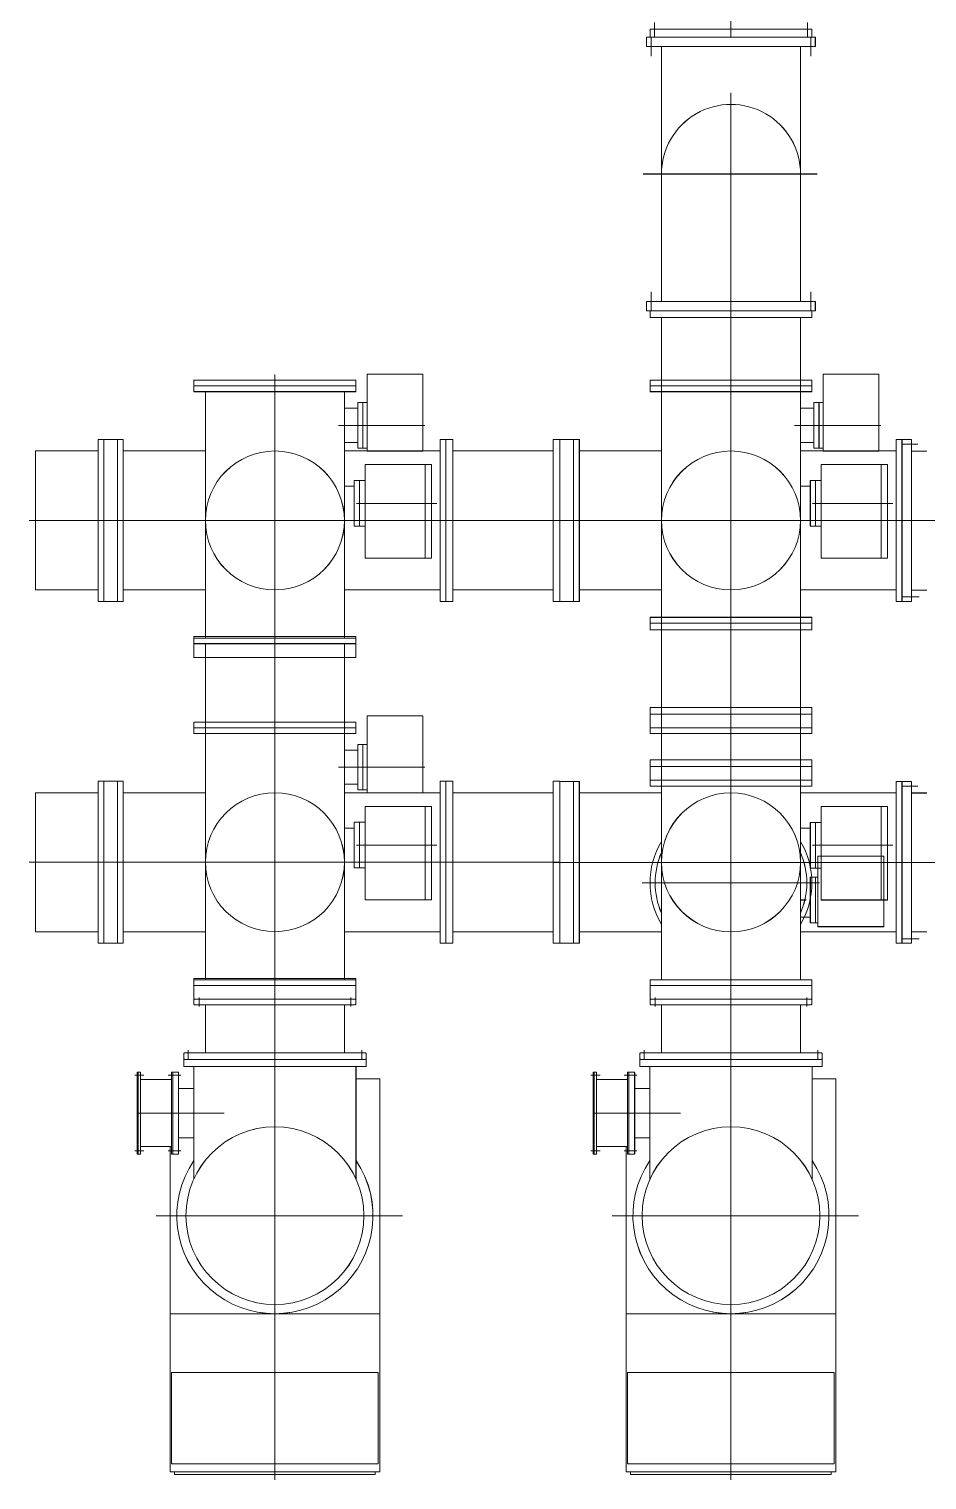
# Model space of a CAD drawing. Header units: millimetres. Extents: x 89978 to 501025, y -351975 to 835730.
# Drawn here: x 137077 to 141015, y -222785 to -216420 of the extents above; entities that cross this region are included whole.
import ezdxf

# ---------------------------------------------------------------- set-up
doc = ezdxf.new("R2010")
doc.units = ezdxf.units.MM
doc.header["$LTSCALE"] = 150
doc.layers.add('------00 Switch Gear_GIS', color=3, linetype='Continuous')

# ---------------------------------------------------------------- blocks, each defined once
blk = doc.blocks.new('X-1F-PLAN$0$GIS(2)')
at = {"layer": '------00 Switch Gear_GIS', "linetype": 'Continuous', "lineweight": 13}
for p, q in [((3078.3, 6813.6), (3078.3, 9213.6)), ((2743.5, 6813.6), (2743.5, 6878.1)), ((3413.5, 6813.6), (3413.5, 6878.1)), ((2708.3, 6813.6), (3448.3, 6813.6)), ((2708.3, 6813.6), (2708.3, 6772.6)), ((2723.3, 6813.6), (2723.3, 6849.6)), ((3433.3, 6849.6), (2723.3, 6849.6)), ((3433.3, 6813.6), (2723.3, 6813.6)), ((2727.9, 6813.6), (2727.9, 6730.5)), ((3427.9, 6813.6), (3427.9, 6730.5)), ((3433.3, 6813.6), (3433.3, 6849.6)), ((3448.3, 6813.6), (3448.3, 6772.6)), ((2708.3, 6772.6), (3448.3, 6772.6)), ((2773.3, 6772.6), (2773.3, 5654.6)), ((3383.3, 6772.6), (3383.3, 5654.6)), ((3078.3, 484.1), (3078.3, 6569.3)), ((3456, 6213.6), (2693.2, 6213.6)), ((2727.9, 5613.6), (2727.9, 5696.7)), ((3427.9, 5613.6), (3427.9, 5696.7)), ((2708.3, 5613.6), (2708.3, 5654.6)), ((2708.3, 5654.6), (3448.3, 5654.6)), ((2708.3, 5613.6), (3448.3, 5613.6)), ((2723.3, 5613.6), (2723.3, 5583.6)), ((3433.3, 5613.6), (3433.3, 5583.6)), ((3448.3, 5613.6), (3448.3, 5654.6)), ((2723.3, 5583.6), (3433.3, 5583.6)), ((2773.3, 5583.6), (2773.3, 3643.6)), ((3383.3, 5583.6), (3383.3, 3643.6)), ((723.3, 5308.6), (723.3, 5258.6)), ((723.3, 5308.6), (1433.3, 5308.6)), ((723.3, 5283.6), (1433.3, 5283.6)), ((1078.3, 5333.6), (1078.3, 4092.8)), ((1433.3, 5308.6), (1433.3, 5258.6)), ((1482.3, 5335.6), (1727.3, 5335.6)), ((1482.3, 4998.2), (1482.3, 5335.6)), ((1727.3, 4998.2), (1727.3, 5335.6)), ((2723.3, 5308.6), (2723.3, 5258.6)), ((2723.3, 5308.6), (3433.3, 5308.6)), ((2723.3, 5283.6), (3433.3, 5283.6)), ((3433.3, 5308.6), (3433.3, 5258.6)), ((3482.3, 5335.6), (3727.3, 5335.6)), ((3482.3, 4998.2), (3482.3, 5335.6)), ((3727.3, 4998.2), (3727.3, 5335.6)), ((723.3, 5258.6), (1433.3, 5258.6)), ((773.5, 4177.8), (773.5, 5258.6)), ((1383.1, 4177.8), (1383.1, 5258.6)), ((2723.3, 5258.6), (3433.3, 5258.6)), ((2773.5, 4268.6), (2773.5, 5258.6)), ((3383.1, 4268.6), (3383.1, 5258.6)), ((1383.1, 5185.6), (1441.3, 5185.6)), ((1441.3, 5010.6), (1441.3, 5210.6)), ((1441.3, 5210.6), (1482.3, 5210.6)), ((1464.3, 5010.6), (1464.3, 5210.6)), ((3383.1, 5185.6), (3441.3, 5185.6)), ((3441.3, 5010.6), (3441.3, 5210.6)), ((3441.3, 5210.6), (3482.3, 5210.6)), ((3464.3, 5010.6), (3464.3, 5210.6)), ((1357.6, 5110.6), (1735.4, 5110.6)), ((3357.6, 5110.6), (3735.4, 5110.6)), ((303.3, 5048.6), (413.3, 5048.6)), ((303.3, 4338.6), (303.3, 5048.6)), ((328.3, 4338.6), (328.3, 5048.6)), ((388.3, 4338.6), (388.3, 5048.6)), ((413.3, 4338.6), (413.3, 5048.6)), ((1383.1, 5035.6), (1441.3, 5035.6)), ((1803.3, 4338.6), (1803.3, 5048.6)), ((1858.3, 5048.6), (1803.3, 5048.6)), ((1828.3, 5048.6), (1828.3, 4338.6)), ((1858.3, 5048.6), (1858.3, 4338.6)), ((2298.3, 5048.6), (2298.3, 4338.6)), ((2298.3, 5048.6), (2413.3, 5048.6)), ((2328.3, 5048.6), (2328.3, 4338.6)), ((2388.3, 4338.6), (2388.3, 5048.6)), ((2413.3, 4338.6), (2413.3, 5048.6)), ((3383.1, 5035.6), (3441.3, 5035.6)), ((3803.3, 4338.6), (3803.3, 5048.6)), ((3869.3, 5048.6), (3803.3, 5048.6)), ((3828.3, 4338.6), (3828.3, 5048.6)), ((3869.3, 4338.6), (3869.3, 5048.6)), ((28.3, 4388.8), (28.3, 4998.4)), ((28.3, 4998.4), (303.3, 4998.4)), ((413.3, 4998.4), (773.5, 4998.4)), ((1803.3, 4998.4), (1383.1, 4998.4)), ((1441.3, 5010.6), (1482.3, 5010.6)), ((1482.3, 4998.2), (1727.3, 4998.2)), ((1858.3, 4998.6), (2298.3, 4998.6)), ((2413.3, 4998.4), (2773.5, 4998.4)), ((3803.3, 4998.4), (3383.1, 4998.4)), ((3441.3, 5010.6), (3482.3, 5010.6)), ((3482.3, 4998.2), (3727.3, 4998.2)), ((3897.8, 5028.2), (3828.3, 5028.2)), ((3937.3, 4998), (3869.3, 4998)), ((1764.6, 4938.6), (1474.3, 4938.6)), ((1474.3, 4528.6), (1474.3, 4938.6)), ((1737.3, 4528.6), (1737.3, 4938.6)), ((1764.6, 4528.6), (1764.6, 4938.6)), ((3764.6, 4938.6), (3474.3, 4938.6)), ((3474.3, 4528.6), (3474.3, 4938.6)), ((3737.3, 4528.6), (3737.3, 4938.6)), ((3764.6, 4528.6), (3764.6, 4938.6)), ((1383.1, 4843.6), (1426.3, 4843.6)), ((1426.3, 4868.6), (1474.3, 4868.6)), ((1426.3, 4868.6), (1426.3, 4668.6)), ((1449.3, 4668.6), (1449.3, 4868.6)), ((3383.1, 4843.6), (3426.3, 4843.6)), ((3426.3, 4868.6), (3474.3, 4868.6)), ((3426.3, 4868.6), (3426.3, 4668.6)), ((3449.3, 4668.6), (3449.3, 4868.6)), ((1788.8, 4768.6), (1436.3, 4768.6)), ((3788.8, 4768.6), (3436.3, 4768.6)), ((15128.3, 4693.6), (0, 4693.6)), ((1383.1, 4693.6), (1426.3, 4693.6)), ((1426.3, 4668.6), (1474.3, 4668.6)), ((3383.1, 4693.6), (3426.3, 4693.6)), ((3426.3, 4668.6), (3474.3, 4668.6)), ((1764.6, 4528.6), (1474.3, 4528.6)), ((3764.6, 4528.6), (3474.3, 4528.6)), ((28.3, 4388.8), (303.3, 4388.8)), ((303.3, 4338.6), (413.3, 4338.6)), ((413.3, 4388.8), (773.5, 4388.8)), ((1803.3, 4388.8), (1383.1, 4388.8)), ((1858.3, 4338.6), (1803.3, 4338.6)), ((1858.3, 4388.6), (2298.3, 4388.6)), ((2298.3, 4338.6), (2413.3, 4338.6)), ((2413.3, 4388.8), (2773.5, 4388.8)), ((3803.3, 4388.8), (3383.1, 4388.8)), ((3869.3, 4338.6), (3803.3, 4338.6)), ((3903.9, 4358.2), (3828.3, 4358.2)), ((3869.3, 4388.4), (3937.3, 4388.4)), ((2723.3, 4268.6), (3433.3, 4268.6)), ((2723.3, 4213.6), (2723.3, 4268.6)), ((3433.3, 4213.6), (3433.3, 4268.6)), ((2723.3, 4243.6), (3433.3, 4243.6)), ((2723.3, 4213.6), (3433.3, 4213.6)), ((723.3, 4184.3), (1433.3, 4184.3)), ((723.3, 4184.3), (723.3, 4154.3)), ((723.3, 4177.8), (1433.3, 4177.8)), ((723.3, 4177.8), (723.3, 4152.8)), ((723.3, 4154.3), (1433.3, 4154.3)), ((723.3, 4152.8), (1433.3, 4152.8)), ((723.3, 4093.8), (723.3, 4151.8)), ((773.3, 4154.3), (773.3, 2683.6)), ((1078.3, 2653.6), (1078.3, 4184.3)), ((1383.3, 4154.3), (1383.3, 2683.6)), ((1433.3, 4184.3), (1433.3, 4154.3)), ((1433.3, 4177.8), (1433.3, 4152.8)), ((1433.3, 4093.8), (1433.3, 4151.8)), ((724.3, 4092.8), (1432.3, 4092.8)), ((1078.3, 484.1), (1078.3, 3834.3)), ((1482.3, 3836.4), (1727.3, 3836.4)), ((1482.3, 3499), (1482.3, 3836.4)), ((1727.3, 3499), (1727.3, 3836.4)), ((2723.3, 3873.6), (2723.3, 3758.6)), ((2723.3, 3873.6), (3433.3, 3873.6)), ((2723.3, 3843.6), (3433.3, 3843.6)), ((3433.3, 3873.6), (3433.3, 3758.6)), ((723.3, 3809.3), (723.3, 3759.3)), ((723.3, 3809.3), (1433.3, 3809.3)), ((723.3, 3784.3), (1433.3, 3784.3)), ((723.3, 3759.3), (1433.3, 3759.3)), ((773.5, 2678.6), (773.5, 3759.3)), ((1383.1, 2678.6), (1383.1, 3759.3)), ((1433.3, 3809.3), (1433.3, 3759.3)), ((2723.3, 3783.6), (3433.3, 3783.6)), ((2723.3, 3758.6), (3433.3, 3758.6)), ((2773.5, 2678.6), (2773.5, 3758.6)), ((3383.1, 2678.6), (3383.1, 3758.6)), ((1441.3, 3511.3), (1441.3, 3711.3)), ((1441.3, 3711.3), (1482.3, 3711.3)), ((1464.3, 3511.3), (1464.3, 3711.3)), ((1383.1, 3686.3), (1441.3, 3686.3)), ((2723.3, 3643.6), (3433.3, 3643.6)), ((2723.3, 3643.6), (2723.3, 3613.6)), ((3433.3, 3643.6), (3433.3, 3613.6)), ((1357.6, 3611.4), (1735.4, 3611.4)), ((2723.3, 3613.6), (3433.3, 3613.6)), ((2723.3, 3554.6), (2723.3, 3612.6)), ((3433.3, 3554.6), (3433.3, 3612.6)), ((303.3, 3549.3), (413.3, 3549.3)), ((303.3, 2839.3), (303.3, 3549.3)), ((328.3, 2839.3), (328.3, 3549.3)), ((388.3, 2839.3), (388.3, 3549.3)), ((413.3, 2839.3), (413.3, 3549.3)), ((1383.1, 3536.3), (1441.3, 3536.3)), ((1441.3, 3511.3), (1482.3, 3511.3)), ((1803.3, 2839.3), (1803.3, 3549.3)), ((1858.3, 3549.3), (1803.3, 3549.3)), ((1828.3, 2839.3), (1828.3, 3549.3)), ((1858.3, 3549.3), (1858.3, 2839.3)), ((2298.3, 3549.3), (2298.3, 2839.3)), ((2298.3, 3549.3), (2328.3, 3549.3)), ((2328.3, 2838.6), (2328.3, 3549.3)), ((2328.3, 3548.6), (2413.3, 3548.6)), ((2388.3, 2838.6), (2388.3, 3548.6)), ((2413.3, 2838.6), (2413.3, 3548.6)), ((2723.3, 3553.6), (2723.3, 3528.6)), ((2723.3, 3553.6), (3433.3, 3553.6)), ((2723.3, 3528.6), (3433.3, 3528.6)), ((3383.1, 2678.6), (3383.1, 3528.6)), ((3433.3, 3553.6), (3433.3, 3528.6)), ((3803.3, 2838.6), (3803.3, 3548.6)), ((3869.3, 3548.6), (3803.3, 3548.6)), ((3828.3, 2838.6), (3828.3, 3548.6)), ((3897.8, 3528.2), (3828.3, 3528.2)), ((3869.3, 2838.6), (3869.3, 3548.6)), ((28.3, 2889.5), (28.3, 3499.1)), ((28.3, 3499.1), (303.3, 3499.1)), ((413.3, 3499.1), (773.5, 3499.1)), ((1803.3, 3499.1), (1383.1, 3499.1)), ((1764.6, 3439.3), (1474.3, 3439.3)), ((1474.3, 3029.3), (1474.3, 3439.3)), ((1482.3, 3499), (1727.3, 3499)), ((1737.3, 3029.3), (1737.3, 3439.3)), ((1764.6, 3029.3), (1764.6, 3439.3)), ((1858.3, 3499.3), (2298.3, 3499.3)), ((2413.3, 3498.4), (2773.5, 3498.4)), ((3803.3, 3498.4), (3383.1, 3498.4)), ((3764.6, 3438.6), (3474.3, 3438.6)), ((3474.3, 3028.6), (3474.3, 3438.6)), ((3737.3, 3028.6), (3737.3, 3438.6)), ((3764.6, 3028.6), (3764.6, 3438.6)), ((3937.3, 3498), (3869.3, 3498)), ((1383.1, 3344.3), (1426.3, 3344.3)), ((1426.3, 3369.3), (1474.3, 3369.3)), ((1426.3, 3369.3), (1426.3, 3169.3)), ((1449.3, 3169.3), (1449.3, 3369.3)), ((3383.1, 3343.6), (3426.3, 3343.6)), ((3426.3, 3368.6), (3474.3, 3368.6)), ((3426.3, 3368.6), (3426.3, 3168.6)), ((3449.3, 3168.6), (3449.3, 3368.6)), ((1788.8, 3269.3), (1436.3, 3269.3)), ((3788.8, 3268.6), (3436.3, 3268.6)), ((2328.3, 3194.3), (0, 3194.3)), ((1383.1, 3194.3), (1426.3, 3194.3)), ((2297.3, 3193.6), (12672.5, 3193.6)), ((3383.1, 3193.6), (3426.3, 3193.6)), ((3459.3, 3220.6), (3459.3, 2911.6)), ((3749.3, 3220.6), (3459.3, 3220.6)), ((3749.3, 3220.6), (3749.3, 2911.6)), ((1426.3, 3169.3), (1474.3, 3169.3)), ((3426.3, 3168.6), (3474.3, 3168.6)), ((3426.3, 3128.6), (3459.3, 3128.6)), ((3426.3, 3128.6), (3426.3, 2928.6)), ((3449.3, 3128.6), (3449.3, 2928.6)), ((2688.2, 3103.6), (3466.4, 3103.6)), ((1764.6, 3029.3), (1474.3, 3029.3)), ((3383.1, 3028.6), (3407.9, 3028.6)), ((3764.6, 3028.6), (3474.3, 3028.6)), ((3426.3, 2953.6), (3383.1, 2953.6)), ((3426.3, 2928.6), (3459.3, 2928.6)), ((28.3, 2889.5), (303.3, 2889.5)), ((413.3, 2889.5), (773.5, 2889.5)), ((1803.3, 2889.5), (1383.1, 2889.5)), ((1858.3, 2889.3), (2298.3, 2889.3)), ((2413.3, 2888.8), (2773.5, 2888.8)), ((3803.3, 2888.8), (3383.1, 2888.8)), ((3749.3, 2911.6), (3459.3, 2911.6)), ((3869.3, 2888.4), (3937.3, 2888.4)), ((303.3, 2839.3), (413.3, 2839.3)), ((1858.3, 2839.3), (1803.3, 2839.3)), ((2298.3, 2839.3), (2328.3, 2839.3)), ((2328.3, 2838.6), (2413.3, 2838.6)), ((3869.3, 2838.6), (3803.3, 2838.6)), ((3903.9, 2858.2), (3828.3, 2858.2)), ((723.3, 2683.6), (1433.3, 2683.6)), ((723.3, 2683.6), (723.3, 2653.6)), ((723.3, 2678.6), (1433.3, 2678.6)), ((723.3, 2678.6), (723.3, 2653.6)), ((1433.3, 2683.6), (1433.3, 2653.6)), ((1433.3, 2678.6), (1433.3, 2653.6)), ((2723.3, 2593.6), (2723.3, 2678.6)), ((2723.3, 2678.6), (3433.3, 2678.6)), ((3433.3, 2678.6), (3433.3, 2593.6)), ((723.3, 2593.6), (723.3, 2653.6)), ((723.3, 2653.6), (1433.3, 2653.6)), ((723.3, 2594.6), (723.3, 2652.6)), ((1433.3, 2653.6), (1433.3, 2593.6)), ((1433.3, 2594.6), (1433.3, 2652.6)), ((2723.3, 2653.6), (3433.3, 2653.6)), ((723.3, 2590.6), (726.3, 2593.6)), ((723.3, 2593.6), (1433.3, 2593.6)), ((723.3, 2571.6), (723.3, 2590.6)), ((723.3, 2571.6), (726.3, 2568.6)), ((726.3, 2568.6), (1430.3, 2568.6)), ((745.8, 2600.8), (745.8, 2560.9)), ((773.5, 2568.6), (773.5, 2358.3)), ((1383.1, 2568.6), (1383.1, 2358.3)), ((1410.8, 2600.8), (1410.8, 2560.9)), ((1433.3, 2590.6), (1430.3, 2593.6)), ((1433.3, 2571.6), (1430.3, 2568.6)), ((1433.3, 2571.6), (1433.3, 2590.6)), ((2723.3, 2590.6), (2726.3, 2593.6)), ((2723.3, 2593.6), (3433.3, 2593.6)), ((2723.3, 2571.6), (2723.3, 2590.6)), ((2723.3, 2571.6), (2726.3, 2568.6)), ((2726.3, 2568.6), (3430.3, 2568.6)), ((2745.8, 2600.8), (2745.8, 2560.9)), ((2773.5, 2568.6), (2773.5, 2358.3)), ((3383.1, 2568.6), (3383.1, 2358.3)), ((3410.8, 2600.8), (3410.8, 2560.9)), ((3433.3, 2590.6), (3430.3, 2593.6)), ((3433.3, 2571.6), (3430.3, 2568.6)), ((3433.3, 2571.6), (3433.3, 2590.6)), ((681.3, 2358.6), (678.3, 2355.6)), ((678.3, 2331.6), (678.3, 2355.6)), ((681.3, 2358.6), (1475.3, 2358.6)), ((697.3, 2328.6), (697.3, 2369.1)), ((1459.3, 2328.6), (1459.3, 2369.1)), ((1475.3, 2358.6), (1478.3, 2355.6)), ((1478.3, 2331.6), (1478.3, 2355.6)), ((2681.3, 2358.6), (2678.3, 2355.6)), ((2678.3, 2331.6), (2678.3, 2355.6)), ((2681.3, 2358.6), (3475.3, 2358.6)), ((2697.3, 2328.6), (2697.3, 2369.1)), ((3459.3, 2328.6), (3459.3, 2369.1)), ((3475.3, 2358.6), (3478.3, 2355.6)), ((3478.3, 2331.6), (3478.3, 2355.6)), ((678.3, 2331.6), (681.3, 2328.6)), ((678.3, 2328.6), (678.3, 2298.6)), ((678.3, 2328.6), (1478.3, 2328.6)), ((678.3, 2298.6), (1478.3, 2298.6)), ((722.7, 2298.6), (722.7, 1803.7)), ((1433.9, 2298.6), (1433.9, 1803.7)), ((1478.3, 2331.6), (1475.3, 2328.6)), ((1478.3, 2328.6), (1478.3, 2298.6)), ((2678.3, 2331.6), (2681.3, 2328.6)), ((2678.3, 2328.6), (2678.3, 2298.6)), ((2678.3, 2328.6), (3478.3, 2328.6)), ((2678.3, 2298.6), (3478.3, 2298.6)), ((2722.7, 2298.6), (2722.7, 1803.7)), ((3433.9, 2298.6), (3433.9, 1803.7)), ((3478.3, 2331.6), (3475.3, 2328.6)), ((3478.3, 2328.6), (3478.3, 2298.6)), ((463.9, 2259.6), (503.9, 2259.6)), ((474.5, 1913.6), (474.5, 2273.6)), ((474.5, 2273.6), (489, 2273.6)), ((479, 1913.6), (479, 2273.6)), ((489, 1913.6), (489, 2273.6)), ((489, 2240.6), (625, 2240.6)), ((666, 2259.6), (609.7, 2259.6)), ((625, 1913.6), (625, 2273.6)), ((631, 2273.6), (625, 2273.6)), ((631, 1913.6), (631, 2273.6)), ((632.6, 2273.6), (631, 2272)), ((654.4, 2273.6), (632.6, 2273.6)), ((654.4, 2273.6), (656, 2272)), ((656, 1915.2), (656, 2272)), ((1538.3, 2243.6), (1433.9, 2243.6)), ((1538.3, 519.6), (1538.3, 2243.6)), ((2463.9, 2259.6), (2503.9, 2259.6)), ((2474.5, 1913.6), (2474.5, 2273.6)), ((2474.5, 2273.6), (2489, 2273.6)), ((2479, 1913.6), (2479, 2273.6)), ((2489, 1913.6), (2489, 2273.6)), ((2489, 2240.6), (2625, 2240.6)), ((2666, 2259.6), (2609.7, 2259.6)), ((2625, 1913.6), (2625, 2273.6)), ((2631, 2273.6), (2625, 2273.6)), ((2631, 1913.6), (2631, 2273.6)), ((2632.6, 2273.6), (2631, 2272)), ((2654.4, 2273.6), (2632.6, 2273.6)), ((2654.4, 2273.6), (2656, 2272)), ((2656, 1915.2), (2656, 2272)), ((3538.3, 2243.6), (3433.9, 2243.6)), ((3538.3, 519.6), (3538.3, 2243.6)), ((722.7, 2201.7), (656, 2201.7)), ((2722.7, 2201.7), (2656, 2201.7)), ((478.6, 2093.6), (856.2, 2093.6)), ((2478.6, 2093.6), (2856.2, 2093.6)), ((722.7, 1985.4), (656, 1985.4)), ((2722.7, 1985.4), (2656, 1985.4)), ((463.9, 1927.6), (503.9, 1927.6)), ((474.5, 1913.6), (489, 1913.6)), ((489, 1946.6), (625, 1946.6)), ((666, 1927.6), (609.7, 1927.6)), ((618.3, 519.6), (618.3, 1946.6)), ((631, 1913.6), (625, 1913.6)), ((632.6, 1913.6), (631, 1915.2)), ((654.4, 1913.6), (632.6, 1913.6)), ((654.4, 1913.6), (656, 1915.2)), ((2463.9, 1927.6), (2503.9, 1927.6)), ((2474.5, 1913.6), (2489, 1913.6)), ((2489, 1946.6), (2625, 1946.6)), ((2666, 1927.6), (2609.7, 1927.6)), ((2618.3, 519.6), (2618.3, 1946.6)), ((2631, 1913.6), (2625, 1913.6)), ((2632.6, 1913.6), (2631, 1915.2)), ((2654.4, 1913.6), (2632.6, 1913.6)), ((2654.4, 1913.6), (2656, 1915.2)), ((1638.2, 1643.6), (557.6, 1643.6)), ((3638.2, 1643.6), (2557.6, 1643.6)), ((1538.3, 1213.6), (618.3, 1213.6)), ((3538.3, 1213.6), (2618.3, 1213.6)), ((1538.3, 519.6), (618.3, 519.6)), ((638.3, 508.6), (638.3, 519.6)), ((1518.3, 508.6), (1518.3, 519.6)), ((3538.3, 519.6), (2618.3, 519.6)), ((2638.3, 508.6), (2638.3, 519.6)), ((3518.3, 508.6), (3518.3, 519.6)), ((1518.3, 508.6), (638.3, 508.6)), ((3518.3, 508.6), (2638.3, 508.6))]:
    blk.add_line(p, q, dxfattribs=at)
at = {"layer": '------00 Switch Gear_GIS', "linetype": 'Continuous', "lineweight": 13, "flags": 128}
for points in [[(1531.3, 555.1), (1531.3, 955.2), (625.3, 955.2), (625.3, 555.1)], [(3531.3, 555.1), (3531.3, 955.2), (2625.3, 955.2), (2625.3, 555.1)]]:
    blk.add_lwpolyline(points, close=True, dxfattribs=at)
at = {"layer": '------00 Switch Gear_GIS', "linetype": 'Continuous', "lineweight": 13}
for centre, radius in [((1078.3, 4693.6), 304.8), ((3078.3, 4693.6), 304.8), ((1078.3, 3194.3), 304.8), ((3078.3, 3193.6), 304.8), ((1078.3, 1643.6), 390), ((3078.3, 1643.6), 390)]:
    blk.add_circle(centre, radius, dxfattribs=at)
at = {"layer": '------00 Switch Gear_GIS', "linetype": 'Continuous', "lineweight": 13, "extrusion": (0, 0, -1)}
for centre, radius, start, end in [((-724.3, 4151.8), 1, 0, 90), ((-1432.3, 4151.8), 1, 90, 180), ((-3432.3, 3612.6), 1, 90, 180), ((-3432.3, 3554.6), 1, 180, 270), ((-3078.3, 3103.6), 355, 329.15881, 30.84119), ((-3078.3, 3103.6), 355, 149.15881, 210.84119), ((-3078.3, 3103.6), 332.5, 336.44713, 23.55287), ((-3078.3, 3103.6), 332.5, 156.44713, 203.55287), ((-724.3, 2652.6), 1, 0, 90), ((-1432.3, 2652.6), 1, 90, 180), ((-2724.3, 2652.6), 1, 0, 90)]:
    blk.add_arc(centre, radius, start, end, dxfattribs=at)
at = {"layer": '------00 Switch Gear_GIS', "linetype": 'Continuous', "lineweight": 13}
for centre, radius, start, end in [((724.3, 4093.8), 1, 180, 270), ((1432.3, 4093.8), 1, 270, 0), ((2724.3, 3612.6), 1, 90, 180), ((2724.3, 3554.6), 1, 180, 270), ((3432.3, 2652.6), 1, 0, 90), ((724.3, 2594.6), 1, 180, 270), ((1432.3, 2594.6), 1, 270, 0), ((1078.3, 1643.6), 430, 145.78942, 34.21058), ((3078.3, 1643.6), 430, 145.78942, 34.21058)]:
    blk.add_arc(centre, radius, start, end, dxfattribs=at)
blk.add_ellipse((3078.3, 6213.6), major_axis=(0, -305.4), ratio=0.99861, start_param=1.570796, end_param=4.712389, dxfattribs=at)

msp = doc.modelspace()

# ---------------------------------------------------------------- linework, layer by layer
at = {"layer": '------00 Switch Gear_GIS', "linetype": 'Continuous', "lineweight": 13}
for p, q in [((140155.6, -216456.1), (140155.6, -214056.1)), ((139800.6, -216456.1), (139800.6, -216420.1)), ((140510.6, -216420.1), (139800.6, -216420.1)), ((139820.8, -216456.1), (139820.8, -216391.5)), ((140490.8, -216456.1), (140490.8, -216391.5)), ((140510.6, -216456.1), (140510.6, -216420.1)), ((139785.6, -216456.1), (140525.6, -216456.1)), ((139785.6, -216456.1), (139785.6, -216497.1)), ((140510.6, -216456.1), (139800.6, -216456.1)), ((139805.2, -216456.1), (139805.2, -216539.1)), ((140505.2, -216456.1), (140505.2, -216539.1)), ((140525.6, -216456.1), (140525.6, -216497.1)), ((139785.6, -216497.1), (140525.6, -216497.1)), ((139850.6, -216497.1), (139850.6, -217615)), ((140460.6, -216497.1), (140460.6, -217615)), ((140155.6, -222785.5), (140155.6, -216700.3)), ((140533.2, -217056.1), (139770.5, -217056.1)), ((139785.6, -217656.1), (139785.6, -217615.1)), ((139785.6, -217615.1), (140525.6, -217615.1)), ((139805.2, -217656.1), (139805.2, -217573)), ((140505.2, -217656.1), (140505.2, -217573)), ((140525.6, -217656.1), (140525.6, -217615.1)), ((139785.6, -217656.1), (140525.6, -217656.1)), ((139800.6, -217656.1), (139800.6, -217686.1)), ((139800.6, -217686.1), (140510.6, -217686.1)), ((139850.6, -217686.1), (139850.6, -219626.1)), ((140460.6, -217686.1), (140460.6, -219626.1)), ((140510.6, -217656.1), (140510.6, -217686.1)), ((138155.6, -217936.1), (138155.6, -219176.8)), ((138559.6, -217934), (138804.6, -217934)), ((138559.6, -218271.4), (138559.6, -217934)), ((138804.6, -218271.4), (138804.6, -217934)), ((140559.6, -217934), (140804.6, -217934)), ((140559.6, -218271.4), (140559.6, -217934)), ((140804.6, -218271.4), (140804.6, -217934)), ((137800.6, -217961.1), (137800.6, -218011.1)), ((137800.6, -217961.1), (138510.6, -217961.1)), ((137800.6, -217986.1), (138510.6, -217986.1)), ((137800.6, -218011.1), (138510.6, -218011.1)), ((137850.8, -219091.8), (137850.8, -218011.1)), ((138460.4, -219091.8), (138460.4, -218011.1)), ((138510.6, -217961.1), (138510.6, -218011.1)), ((139800.6, -217961.1), (139800.6, -218011.1)), ((139800.6, -217961.1), (140510.6, -217961.1)), ((139800.6, -217986.1), (140510.6, -217986.1)), ((139800.6, -218011.1), (140510.6, -218011.1)), ((139850.8, -219001.1), (139850.8, -218011.1)), ((140460.4, -219001.1), (140460.4, -218011.1)), ((140510.6, -217961.1), (140510.6, -218011.1)), ((138518.6, -218259.1), (138518.6, -218059.1)), ((138518.6, -218059.1), (138559.6, -218059.1)), ((138541.6, -218259.1), (138541.6, -218059.1)), ((140518.6, -218259.1), (140518.6, -218059.1)), ((140518.6, -218059.1), (140559.6, -218059.1)), ((140541.6, -218259.1), (140541.6, -218059.1)), ((138460.4, -218084.1), (138518.6, -218084.1)), ((140460.4, -218084.1), (140518.6, -218084.1)), ((138434.8, -218159), (138812.7, -218159)), ((140434.8, -218159), (140812.7, -218159)), ((137380.6, -218221.1), (137490.6, -218221.1)), ((137380.6, -218931.1), (137380.6, -218221.1)), ((137405.6, -218931.1), (137405.6, -218221.1)), ((137465.6, -218931.1), (137465.6, -218221.1)), ((137490.6, -218931.1), (137490.6, -218221.1)), ((138460.4, -218234.1), (138518.6, -218234.1)), ((138518.6, -218259.1), (138559.6, -218259.1)), ((138880.6, -218931.1), (138880.6, -218221.1)), ((138935.6, -218221.1), (138880.6, -218221.1)), ((138905.6, -218221.1), (138905.6, -218931.1)), ((138935.6, -218221.1), (138935.6, -218931.1)), ((138935.6, -218271.1), (139375.6, -218271.1)), ((139375.6, -218221.1), (139375.6, -218931.1)), ((139375.6, -218221.1), (139490.6, -218221.1)), ((139405.6, -218221.1), (139405.6, -218931.1)), ((139465.6, -218931.1), (139465.6, -218221.1)), ((139490.6, -218931.1), (139490.6, -218221.1)), ((140460.4, -218234.1), (140518.6, -218234.1)), ((140518.6, -218259.1), (140559.6, -218259.1)), ((140880.6, -218931.1), (140880.6, -218221.1)), ((140946.6, -218221.1), (140880.6, -218221.1)), ((140905.6, -218931.1), (140905.6, -218221.1)), ((140975.1, -218241.4), (140905.6, -218241.4)), ((140946.6, -218931.1), (140946.6, -218221.1)), ((137105.6, -218880.9), (137105.6, -218271.3)), ((137105.6, -218271.3), (137380.6, -218271.3)), ((137490.6, -218271.3), (137850.8, -218271.3)), ((138880.6, -218271.3), (138460.4, -218271.3)), ((138841.9, -218331.1), (138551.6, -218331.1)), ((138551.6, -218741.1), (138551.6, -218331.1)), ((138559.6, -218271.4), (138804.6, -218271.4)), ((138814.6, -218741.1), (138814.6, -218331.1)), ((138841.9, -218741.1), (138841.9, -218331.1)), ((139490.6, -218271.3), (139850.8, -218271.3)), ((140880.6, -218271.3), (140460.4, -218271.3)), ((140841.9, -218331.1), (140551.6, -218331.1)), ((140551.6, -218741.1), (140551.6, -218331.1)), ((140559.6, -218271.4), (140804.6, -218271.4)), ((140814.6, -218741.1), (140814.6, -218331.1)), ((140841.9, -218741.1), (140841.9, -218331.1)), ((141014.6, -218271.7), (140946.6, -218271.7)), ((138460.4, -218426.1), (138503.6, -218426.1)), ((138503.6, -218401.1), (138551.6, -218401.1)), ((138503.6, -218401.1), (138503.6, -218601.1)), ((138526.6, -218601.1), (138526.6, -218401.1)), ((140460.4, -218426.1), (140503.6, -218426.1)), ((140503.6, -218401.1), (140551.6, -218401.1)), ((140503.6, -218401.1), (140503.6, -218601.1)), ((140526.6, -218601.1), (140526.6, -218401.1)), ((138866.1, -218501.1), (138513.5, -218501.1)), ((140866.1, -218501.1), (140513.5, -218501.1)), ((152205.6, -218576.1), (137077.2, -218576.1)), ((138460.4, -218576.1), (138503.6, -218576.1)), ((140460.4, -218576.1), (140503.6, -218576.1)), ((138503.6, -218601.1), (138551.6, -218601.1)), ((140503.6, -218601.1), (140551.6, -218601.1)), ((138841.9, -218741.1), (138551.6, -218741.1)), ((140841.9, -218741.1), (140551.6, -218741.1)), ((137105.6, -218880.9), (137380.6, -218880.9)), ((137490.6, -218880.9), (137850.8, -218880.9)), ((138880.6, -218880.9), (138460.4, -218880.9)), ((138935.6, -218881.1), (139375.6, -218881.1)), ((139490.6, -218880.9), (139850.8, -218880.9)), ((140880.6, -218880.9), (140460.4, -218880.9)), ((140946.6, -218881.2), (141014.6, -218881.2)), ((137380.6, -218931.1), (137490.6, -218931.1)), ((138935.6, -218931.1), (138880.6, -218931.1)), ((139375.6, -218931.1), (139490.6, -218931.1)), ((140946.6, -218931.1), (140880.6, -218931.1)), ((140981.1, -218911.4), (140905.6, -218911.4)), ((139800.6, -219001.1), (140510.6, -219001.1)), ((139800.6, -219056.1), (139800.6, -219001.1)), ((139800.6, -219026.1), (140510.6, -219026.1)), ((140510.6, -219056.1), (140510.6, -219001.1)), ((137800.6, -219085.3), (138510.6, -219085.3)), ((137800.6, -219085.3), (137800.6, -219115.3)), ((137800.6, -219091.8), (138510.6, -219091.8)), ((137800.6, -219091.8), (137800.6, -219116.8)), ((138155.6, -220616.1), (138155.6, -219085.3)), ((138510.6, -219085.3), (138510.6, -219115.3)), ((138510.6, -219091.8), (138510.6, -219116.8)), ((139800.6, -219056.1), (140510.6, -219056.1)), ((137800.6, -219115.3), (138510.6, -219115.3)), ((137800.6, -219116.8), (138510.6, -219116.8)), ((137800.6, -219175.8), (137800.6, -219117.8)), ((137850.6, -219115.3), (137850.6, -220586.1)), ((138460.6, -219115.3), (138460.6, -220586.1)), ((138510.6, -219175.8), (138510.6, -219117.8)), ((137801.6, -219176.8), (138509.6, -219176.8)), ((139800.6, -219396.1), (139800.6, -219511.1)), ((139800.6, -219396.1), (140510.6, -219396.1)), ((140510.6, -219396.1), (140510.6, -219511.1)), ((137800.6, -219460.3), (137800.6, -219510.3)), ((137800.6, -219460.3), (138510.6, -219460.3)), ((138155.6, -222785.5), (138155.6, -219435.3)), ((138510.6, -219460.3), (138510.6, -219510.3)), ((138559.6, -219433.2), (138804.6, -219433.2)), ((138559.6, -219770.6), (138559.6, -219433.2)), ((138804.6, -219770.6), (138804.6, -219433.2)), ((139800.6, -219426.1), (140510.6, -219426.1)), ((137800.6, -219485.3), (138510.6, -219485.3)), ((137800.6, -219510.3), (138510.6, -219510.3)), ((137850.8, -220591.1), (137850.8, -219510.3)), ((138460.4, -220591.1), (138460.4, -219510.3)), ((139800.6, -219486.1), (140510.6, -219486.1)), ((139800.6, -219511.1), (140510.6, -219511.1)), ((139850.8, -220591.1), (139850.8, -219511.1)), ((140460.4, -220591.1), (140460.4, -219511.1)), ((138460.4, -219583.3), (138518.6, -219583.3)), ((138518.6, -219758.3), (138518.6, -219558.3)), ((138518.6, -219558.3), (138559.6, -219558.3)), ((138541.6, -219758.3), (138541.6, -219558.3)), ((138434.8, -219658.2), (138812.7, -219658.2)), ((139800.6, -219626.1), (140510.6, -219626.1)), ((139800.6, -219626.1), (139800.6, -219656.1)), ((139800.6, -219656.1), (140510.6, -219656.1)), ((139800.6, -219715.1), (139800.6, -219657.1)), ((140510.6, -219626.1), (140510.6, -219656.1)), ((140510.6, -219715.1), (140510.6, -219657.1)), ((137380.6, -219720.3), (137490.6, -219720.3)), ((137380.6, -220430.3), (137380.6, -219720.3)), ((137405.6, -220430.3), (137405.6, -219720.3)), ((137465.6, -220430.3), (137465.6, -219720.3)), ((137490.6, -220430.3), (137490.6, -219720.3)), ((138460.4, -219733.3), (138518.6, -219733.3)), ((138880.6, -220430.3), (138880.6, -219720.3)), ((138935.6, -219720.3), (138880.6, -219720.3)), ((138905.6, -220430.3), (138905.6, -219720.3)), ((138935.6, -219720.3), (138935.6, -220430.3)), ((139375.6, -219720.3), (139375.6, -220430.3)), ((139375.6, -219720.3), (139405.6, -219720.3)), ((139405.6, -220431.1), (139405.6, -219720.3)), ((139405.6, -219721.1), (139490.6, -219721.1)), ((139465.6, -220431.1), (139465.6, -219721.1)), ((139490.6, -220431.1), (139490.6, -219721.1)), ((139800.6, -219716.1), (139800.6, -219741.1)), ((139800.6, -219716.1), (140510.6, -219716.1)), ((140510.6, -219716.1), (140510.6, -219741.1)), ((140880.6, -220431.1), (140880.6, -219721.1)), ((140946.6, -219721.1), (140880.6, -219721.1)), ((140905.6, -220431.1), (140905.6, -219721.1)), ((140946.6, -220431.1), (140946.6, -219721.1)), ((137105.6, -220380.1), (137105.6, -219770.5)), ((137105.6, -219770.5), (137380.6, -219770.5)), ((137490.6, -219770.5), (137850.8, -219770.5)), ((138880.6, -219770.5), (138460.4, -219770.5)), ((138518.6, -219758.3), (138559.6, -219758.3)), ((138559.6, -219770.6), (138804.6, -219770.6)), ((138935.6, -219770.3), (139375.6, -219770.3)), ((139490.6, -219771.3), (139850.8, -219771.3)), ((139800.6, -219741.1), (140510.6, -219741.1)), ((140460.4, -220591.1), (140460.4, -219741.1)), ((140880.6, -219771.3), (140460.4, -219771.3)), ((140975.1, -219741.4), (140905.6, -219741.4)), ((141014.6, -219771.7), (140946.6, -219771.7)), ((138841.9, -219830.3), (138551.6, -219830.3)), ((138551.6, -220240.3), (138551.6, -219830.3)), ((138814.6, -220240.3), (138814.6, -219830.3)), ((138841.9, -220240.3), (138841.9, -219830.3)), ((140841.9, -219831.1), (140551.6, -219831.1)), ((140551.6, -220241.1), (140551.6, -219831.1)), ((140814.6, -220241.1), (140814.6, -219831.1)), ((140841.9, -220241.1), (140841.9, -219831.1)), ((138460.4, -219925.3), (138503.6, -219925.3)), ((138503.6, -219900.3), (138551.6, -219900.3)), ((138503.6, -219900.3), (138503.6, -220100.3)), ((138526.6, -220100.3), (138526.6, -219900.3)), ((140460.4, -219926.1), (140503.6, -219926.1)), ((140503.6, -219901.1), (140551.6, -219901.1)), ((140503.6, -219901.1), (140503.6, -220101.1)), ((140526.6, -220101.1), (140526.6, -219901.1)), ((138866.1, -220000.3), (138513.5, -220000.3)), ((140866.1, -220001.1), (140513.5, -220001.1)), ((140536.6, -220049.1), (140536.6, -220358.1)), ((140826.6, -220049.1), (140536.6, -220049.1)), ((140826.6, -220049.1), (140826.6, -220358.1)), ((139405.6, -220075.3), (137077.2, -220075.3)), ((138460.4, -220075.3), (138503.6, -220075.3)), ((138503.6, -220100.3), (138551.6, -220100.3)), ((139374.5, -220076.1), (149749.8, -220076.1)), ((140460.4, -220076.1), (140503.6, -220076.1)), ((140503.6, -220101.1), (140551.6, -220101.1)), ((139765.5, -220166.1), (140543.7, -220166.1)), ((140503.6, -220141.1), (140536.6, -220141.1)), ((140503.6, -220141.1), (140503.6, -220341.1)), ((140526.6, -220141.1), (140526.6, -220341.1)), ((138841.9, -220240.3), (138551.6, -220240.3)), ((140460.3, -220241.1), (140485.1, -220241.1)), ((140841.9, -220241.1), (140551.6, -220241.1)), ((140503.6, -220316.1), (140460.3, -220316.1)), ((140503.6, -220341.1), (140536.6, -220341.1)), ((140826.6, -220358.1), (140536.6, -220358.1)), ((137105.6, -220380.1), (137380.6, -220380.1)), ((137380.6, -220430.3), (137490.6, -220430.3)), ((137490.6, -220380.1), (137850.8, -220380.1)), ((138880.6, -220380.1), (138460.4, -220380.1)), ((138935.6, -220430.3), (138880.6, -220430.3)), ((138935.6, -220380.3), (139375.6, -220380.3)), ((139375.6, -220430.3), (139405.6, -220430.3)), ((139405.6, -220431.1), (139490.6, -220431.1)), ((139490.6, -220380.9), (139850.8, -220380.9)), ((140880.6, -220380.9), (140460.4, -220380.9)), ((140946.6, -220431.1), (140880.6, -220431.1)), ((140981.1, -220411.4), (140905.6, -220411.4)), ((140946.6, -220381.2), (141014.6, -220381.2)), ((137800.6, -220586.1), (138510.6, -220586.1)), ((137800.6, -220586.1), (137800.6, -220616.1)), ((137800.6, -220591.1), (138510.6, -220591.1)), ((137800.6, -220591.1), (137800.6, -220616.1)), ((137800.6, -220676.1), (137800.6, -220616.1)), ((137800.6, -220616.1), (138510.6, -220616.1)), ((137800.6, -220675.1), (137800.6, -220617.1)), ((138510.6, -220586.1), (138510.6, -220616.1)), ((138510.6, -220591.1), (138510.6, -220616.1)), ((138510.6, -220616.1), (138510.6, -220676.1)), ((138510.6, -220675.1), (138510.6, -220617.1)), ((139800.6, -220676.1), (139800.6, -220591.1)), ((139800.6, -220591.1), (140510.6, -220591.1)), ((139800.6, -220616.1), (140510.6, -220616.1)), ((140510.6, -220591.1), (140510.6, -220676.1)), ((137800.6, -220679.1), (137803.6, -220676.1)), ((137800.6, -220676.1), (138510.6, -220676.1)), ((137800.6, -220698.1), (137800.6, -220679.1)), ((137823.1, -220668.8), (137823.1, -220708.7)), ((138488.1, -220668.8), (138488.1, -220708.7)), ((138510.6, -220679.1), (138507.6, -220676.1)), ((138510.6, -220698.1), (138510.6, -220679.1)), ((139800.6, -220679.1), (139803.6, -220676.1)), ((139800.6, -220676.1), (140510.6, -220676.1)), ((139800.6, -220698.1), (139800.6, -220679.1)), ((139823.1, -220668.8), (139823.1, -220708.7)), ((140488.1, -220668.8), (140488.1, -220708.7)), ((140510.6, -220679.1), (140507.6, -220676.1)), ((140510.6, -220698.1), (140510.6, -220679.1)), ((137800.6, -220698.1), (137803.6, -220701.1)), ((137803.6, -220701.1), (138507.6, -220701.1)), ((137850.8, -220701.1), (137850.8, -220911.3)), ((138460.4, -220701.1), (138460.4, -220911.3)), ((138510.6, -220698.1), (138507.6, -220701.1)), ((139800.6, -220698.1), (139803.6, -220701.1)), ((139803.6, -220701.1), (140507.6, -220701.1)), ((139850.8, -220701.1), (139850.8, -220911.3)), ((140460.4, -220701.1), (140460.4, -220911.3)), ((140510.6, -220698.1), (140507.6, -220701.1)), ((137758.6, -220911.1), (137755.6, -220914.1)), ((137755.6, -220938.1), (137755.6, -220914.1)), ((137755.6, -220938.1), (137758.6, -220941.1)), ((137755.6, -220941.1), (137755.6, -220971.1)), ((137755.6, -220941.1), (138555.6, -220941.1)), ((137758.6, -220911.1), (138552.6, -220911.1)), ((137774.6, -220941.1), (137774.6, -220900.5)), ((138536.6, -220941.1), (138536.6, -220900.5)), ((138552.6, -220911.1), (138555.6, -220914.1)), ((138555.6, -220938.1), (138552.6, -220941.1)), ((138555.6, -220938.1), (138555.6, -220914.1)), ((138555.6, -220941.1), (138555.6, -220971.1)), ((139758.6, -220911.1), (139755.6, -220914.1)), ((139755.6, -220938.1), (139755.6, -220914.1)), ((139755.6, -220938.1), (139758.6, -220941.1)), ((139755.6, -220941.1), (139755.6, -220971.1)), ((139755.6, -220941.1), (140555.6, -220941.1)), ((139758.6, -220911.1), (140552.6, -220911.1)), ((139774.6, -220941.1), (139774.6, -220900.5)), ((140536.6, -220941.1), (140536.6, -220900.5)), ((140552.6, -220911.1), (140555.6, -220914.1)), ((140555.6, -220938.1), (140552.6, -220941.1)), ((140555.6, -220938.1), (140555.6, -220914.1)), ((140555.6, -220941.1), (140555.6, -220971.1)), ((137551.8, -221356.1), (137551.8, -220996.1)), ((137551.8, -220996.1), (137566.3, -220996.1)), ((137556.3, -221356.1), (137556.3, -220996.1)), ((137566.3, -221356.1), (137566.3, -220996.1)), ((137702.3, -221356.1), (137702.3, -220996.1)), ((137708.3, -220996.1), (137702.3, -220996.1)), ((137708.3, -221356.1), (137708.3, -220996.1)), ((137709.9, -220996.1), (137708.3, -220997.7)), ((137731.7, -220996.1), (137709.9, -220996.1)), ((137731.7, -220996.1), (137733.3, -220997.7)), ((137733.3, -221354.5), (137733.3, -220997.7)), ((137755.6, -220971.1), (138555.6, -220971.1)), ((137800, -220971.1), (137800, -221465.9)), ((138511.2, -220971.1), (138511.2, -221465.9)), ((139551.8, -221356.1), (139551.8, -220996.1)), ((139551.8, -220996.1), (139566.3, -220996.1)), ((139556.3, -221356.1), (139556.3, -220996.1)), ((139566.3, -221356.1), (139566.3, -220996.1)), ((139702.3, -221356.1), (139702.3, -220996.1)), ((139708.3, -220996.1), (139702.3, -220996.1)), ((139708.3, -221356.1), (139708.3, -220996.1)), ((139709.9, -220996.1), (139708.3, -220997.7)), ((139731.7, -220996.1), (139709.9, -220996.1)), ((139731.7, -220996.1), (139733.3, -220997.7)), ((139733.3, -221354.5), (139733.3, -220997.7)), ((139755.6, -220971.1), (140555.6, -220971.1)), ((139800, -220971.1), (139800, -221465.9)), ((140511.2, -220971.1), (140511.2, -221465.9)), ((137541.2, -221010.1), (137581.2, -221010.1)), ((137566.3, -221029.1), (137702.3, -221029.1)), ((137743.3, -221010.1), (137687, -221010.1)), ((137800, -221067.9), (137733.3, -221067.9)), ((138615.6, -221026.1), (138511.2, -221026.1)), ((138615.6, -222750.1), (138615.6, -221026.1)), ((139541.2, -221010.1), (139581.2, -221010.1)), ((139566.3, -221029.1), (139702.3, -221029.1)), ((139743.3, -221010.1), (139687, -221010.1)), ((139800, -221067.9), (139733.3, -221067.9)), ((140615.6, -221026.1), (140511.2, -221026.1)), ((140615.6, -222750.1), (140615.6, -221026.1)), ((137555.9, -221176.1), (137933.5, -221176.1)), ((139555.9, -221176.1), (139933.5, -221176.1)), ((137566.3, -221323.1), (137702.3, -221323.1)), ((137695.6, -222750.1), (137695.6, -221323.1)), ((137800, -221284.2), (137733.3, -221284.2)), ((139566.3, -221323.1), (139702.3, -221323.1)), ((139695.6, -222750.1), (139695.6, -221323.1)), ((139800, -221284.2), (139733.3, -221284.2)), ((137541.2, -221342.1), (137581.2, -221342.1)), ((137551.8, -221356.1), (137566.3, -221356.1)), ((137743.3, -221342.1), (137687, -221342.1)), ((137708.3, -221356.1), (137702.3, -221356.1)), ((137709.9, -221356.1), (137708.3, -221354.5)), ((137731.7, -221356.1), (137709.9, -221356.1)), ((137731.7, -221356.1), (137733.3, -221354.5)), ((139541.2, -221342.1), (139581.2, -221342.1)), ((139551.8, -221356.1), (139566.3, -221356.1)), ((139743.3, -221342.1), (139687, -221342.1)), ((139708.3, -221356.1), (139702.3, -221356.1)), ((139709.9, -221356.1), (139708.3, -221354.5)), ((139731.7, -221356.1), (139709.9, -221356.1)), ((139731.7, -221356.1), (139733.3, -221354.5)), ((138715.5, -221626.1), (137634.8, -221626.1)), ((140715.5, -221626.1), (139634.8, -221626.1)), ((138615.6, -222056.1), (137695.6, -222056.1)), ((140615.6, -222056.1), (139695.6, -222056.1)), ((138615.6, -222750.1), (137695.6, -222750.1)), ((137715.6, -222761.1), (137715.6, -222750.1)), ((138595.6, -222761.1), (137715.6, -222761.1)), ((138595.6, -222761.1), (138595.6, -222750.1)), ((140615.6, -222750.1), (139695.6, -222750.1)), ((139715.6, -222761.1), (139715.6, -222750.1)), ((140595.6, -222761.1), (139715.6, -222761.1)), ((140595.6, -222761.1), (140595.6, -222750.1))]:
    msp.add_line(p, q, dxfattribs=at)
at = {"layer": '------00 Switch Gear_GIS', "linetype": 'Continuous', "lineweight": 13, "elevation": 0, "flags": 128}
for points in [[(138608.5, -222714.5), (138608.5, -222314.5), (137702.5, -222314.5), (137702.5, -222714.5)], [(140608.5, -222714.5), (140608.5, -222314.5), (139702.5, -222314.5), (139702.5, -222714.5)]]:
    msp.add_lwpolyline(points, close=True, dxfattribs=at)
at = {"layer": '------00 Switch Gear_GIS', "linetype": 'Continuous', "lineweight": 13}
for centre, radius in [((138155.6, -218576.1), 304.8), ((140155.6, -218576.1), 304.8), ((138155.6, -220075.3), 304.8), ((140155.6, -220076.1), 304.8), ((138155.6, -221626.1), 390), ((140155.6, -221626.1), 390)]:
    msp.add_circle(centre, radius, dxfattribs=at)
at = {"layer": '------00 Switch Gear_GIS', "linetype": 'Continuous', "lineweight": 13, "extrusion": (0, 0, -1)}
for centre, radius, start, end in [((-137801.6, -219117.8), 1, 0, 90), ((-138509.6, -219117.8), 1, 90, 180), ((-140509.6, -219657.1), 1, 90, 180), ((-140509.6, -219715.1), 1, 180, 270), ((-140155.6, -220166.1), 355, 329.15881, 30.84119), ((-140155.6, -220166.1), 355, 149.15881, 210.84119), ((-140155.6, -220166.1), 332.5, 336.44713, 23.55287), ((-140155.6, -220166.1), 332.5, 156.44713, 203.55287), ((-137801.6, -220617.1), 1, 0, 90), ((-138509.6, -220617.1), 1, 90, 180), ((-139801.6, -220617.1), 1, 0, 90)]:
    msp.add_arc(centre, radius, start, end, dxfattribs=at)
at = {"layer": '------00 Switch Gear_GIS', "linetype": 'Continuous', "lineweight": 13}
for centre, radius, start, end in [((137801.6, -219175.8), 1, 180, 270), ((138509.6, -219175.8), 1, 270, 0), ((139801.6, -219657.1), 1, 90, 180), ((139801.6, -219715.1), 1, 180, 270), ((140509.6, -220617.1), 1, 0, 90), ((137801.6, -220675.1), 1, 180, 270), ((138509.6, -220675.1), 1, 270, 0), ((138155.6, -221626.1), 430, 145.78942, 34.21058), ((140155.6, -221626.1), 430, 145.78942, 34.21058)]:
    msp.add_arc(centre, radius, start, end, dxfattribs=at)
msp.add_ellipse((140155.6, -217056.1), major_axis=(0, -305.4), ratio=0.99861, start_param=1.570796, end_param=4.712389, dxfattribs=at)

# ---------------------------------------------------------------- block references
at = {"layer": '------00 Switch Gear_GIS', "color": 3}
msp.add_blockref('X-1F-PLAN$0$GIS(2)', (137077.2, -223269.6), dxfattribs=at)

doc.saveas('drawing.dxf')
